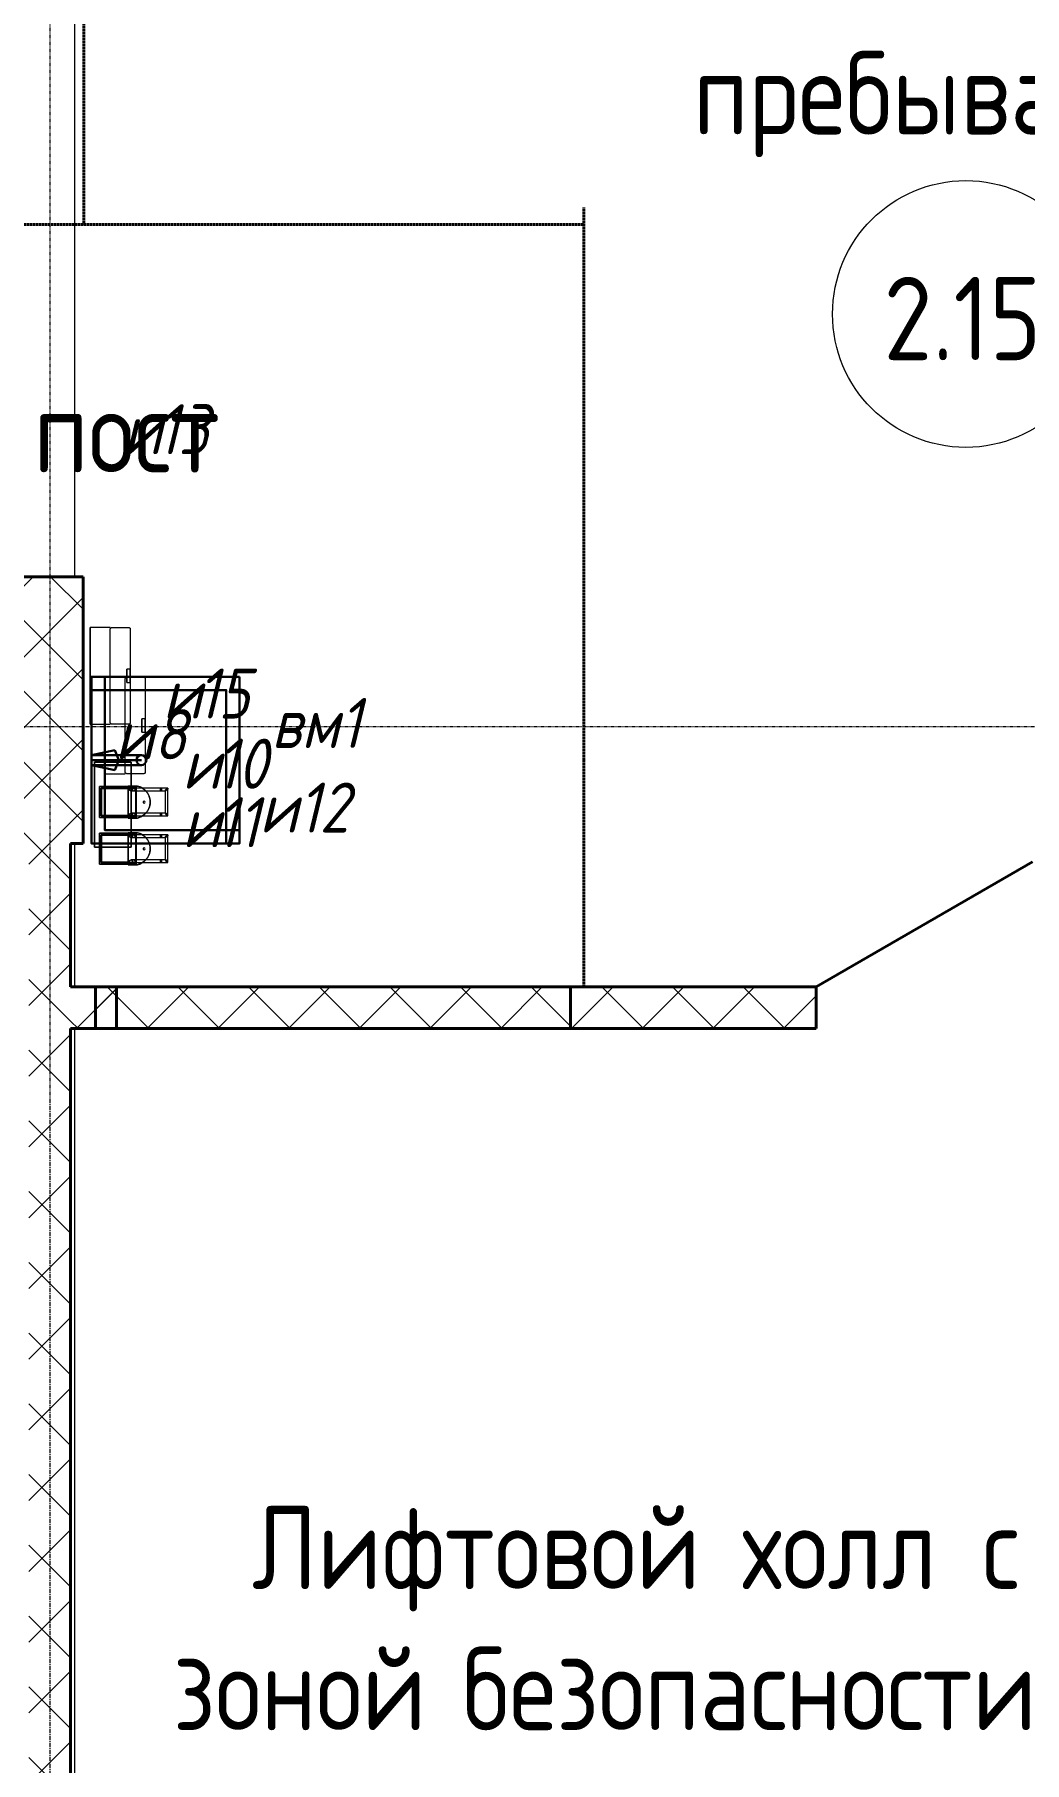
# Model space of a CAD drawing. Header units: millimetres. Extents: x -32954 to 151739, y -65671 to 56243.
# Drawn here: x -15296 to -12325, y -32860 to -27678 of the extents above; entities that cross this region are included whole.
import ezdxf

# ---------------------------------------------------------------- set-up
doc = ezdxf.new("R2010")
doc.units = ezdxf.units.MM
doc.linetypes.add('ADSK_Линия сетки', pattern=[21, 12, -3, 3, -3])
doc.linetypes.add('ADSK_Штрих_ш3 п1_5', pattern=[4.5, 3, -1.5])
doc.layers.add('_Разделитель помещений_', color=4, linetype='ADSK_Штрих_ш3 п1_5', lineweight=40, true_color=0x00ffff)
for name, color, linetype, lineweight in [('M-EQPM', 7, 'Continuous', 9), ('M-EQPM-IDEN', 7, 'Continuous', 9), ('Двери', 7, 'Continuous', 18), ('Марки помещений', 7, 'Continuous', 18), ('Оси', 7, 'Continuous', 9), ('Панель', 7, 'Continuous', 30), ('Перекрытия', 7, 'Continuous', 18), ('Стены разрез', 7, 'Continuous', 40), ('ТХ_оборудование', 6, 'Continuous', 30)]:
    doc.layers.add(name, color=color, linetype=linetype, lineweight=lineweight)
doc.styles.add('GOST Common', font='GOST_Common.ttf', dxfattribs={"width": 0.9, "height": 250})
doc.styles.add('GOST Common_I', font='GOST_Common Italic.ttf', dxfattribs={"width": 0.9, "height": 150})
pattern_1 = [(45, (-4e-12, -22914.43), (-106.066, 106.066), []), (135, (-4e-12, -22914.43), (-106.066, -106.066), [])]

# ---------------------------------------------------------------- blocks, each defined once
blk = doc.blocks.new('AC_Дверь_Двупольная_ПВХ - 1460х2080h Н О-626969-В_АР_ПЭ_02 Этаж')
at = {"layer": 'Панель'}
for p, q in [((-750, 62.5), (-100.5, 437.5)), ((750, 62.5), (100.5, 437.5))]:
    blk.add_line(p, q, dxfattribs=at)
blk = doc.blocks.new('ADSK_Марка_Помещение_2_ГОСТ21-501-2011 - Имя и Категория-86712-В_АР_ПЭ_02 Этаж')
at = {"layer": 'Марки помещений'}
blk.add_circle((0, 0), 4, dxfattribs=at)
blk = doc.blocks.new('б_п_Дозатор бумажных полотенец с ТП - Дозатор бумажных полотенец _ручной_-9395724-О_ТХ_03')
at = {"layer": 'M-EQPM'}
for p, q in [((-145, 60), (-145, 0)), ((-145, 60), (-140, 60)), ((-140, 60), (140, 60)), ((140, 60), (-140, 60)), ((140, 60), (145, 60)), ((145, 0), (145, 60)), ((-145, -54.7), (-145, -5.3)), ((-140, 0), (140, 0)), ((-20, -50), (-20, -60)), ((-20, -50), (-20, -60)), ((20, -60), (20, -50)), ((20, -60), (20, -50)), ((145, -5.3), (145, -54.7)), ((140, -60), (-140, -60)), ((140, -60), (-140, -60))]:
    blk.add_line(p, q, dxfattribs=at)
at = {"layer": 'M-EQPM', "flags": 128}
for points in [[(-140, 60), (-141.1, 60), (-142.2, 60), (-143.1, 60), (-143.9, 60), (-144.5, 60), (-144.9, 60), (-145, 60)], [(145, 60), (144.9, 60), (144.5, 60), (143.9, 60), (143.1, 60), (142.2, 60), (141.1, 60), (140, 60)], [(0, -50), (-3.9, -50), (-7.7, -50), (-11.1, -50), (-14.1, -50), (-16.6, -50), (-18.5, -50), (-19.6, -50), (-20, -50), (-19.6, -50), (-18.5, -50), (-16.6, -50), (-14.1, -50), (-11.1, -50), (-7.7, -50), (-3.9, -50), (0, -50)], [(0, -50), (-3.9, -50), (-7.7, -50), (-11.1, -50), (-14.1, -50), (-16.6, -50), (-18.5, -50), (-19.6, -50), (-20, -50), (-19.6, -50), (-18.5, -50), (-16.6, -50), (-14.1, -50), (-11.1, -50), (-7.7, -50), (-3.9, -50), (0, -50)], [(0, -50), (3.9, -50), (7.7, -50), (11.1, -50), (14.1, -50), (16.6, -50), (18.5, -50), (19.6, -50), (20, -50), (19.6, -50), (18.5, -50), (16.6, -50), (14.1, -50), (11.1, -50), (7.7, -50), (3.9, -50), (0, -50)], [(0, -50), (3.9, -50), (7.7, -50), (11.1, -50), (14.1, -50), (16.6, -50), (18.5, -50), (19.6, -50), (20, -50), (19.6, -50), (18.5, -50), (16.6, -50), (14.1, -50), (11.1, -50), (7.7, -50), (3.9, -50), (0, -50)], [(0, -60), (-3.9, -60), (-7.7, -60), (-11.1, -60), (-14.1, -60), (-16.6, -60), (-18.5, -60), (-19.6, -60), (-20, -60), (-19.6, -60), (-18.5, -60), (-16.6, -60), (-14.1, -60), (-11.1, -60), (-7.7, -60), (-3.9, -60), (0, -60)], [(0, -60), (-3.9, -60), (-7.7, -60), (-11.1, -60), (-14.1, -60), (-16.6, -60), (-18.5, -60), (-19.6, -60), (-20, -60), (-19.6, -60), (-18.5, -60), (-16.6, -60), (-14.1, -60), (-11.1, -60), (-7.7, -60), (-3.9, -60), (0, -60)], [(0, -60), (3.9, -60), (7.7, -60), (11.1, -60), (14.1, -60), (16.6, -60), (18.5, -60), (19.6, -60), (20, -60), (19.6, -60), (18.5, -60), (16.6, -60), (14.1, -60), (11.1, -60), (7.7, -60), (3.9, -60), (0, -60)], [(0, -60), (3.9, -60), (7.7, -60), (11.1, -60), (14.1, -60), (16.6, -60), (18.5, -60), (19.6, -60), (20, -60), (19.6, -60), (18.5, -60), (16.6, -60), (14.1, -60), (11.1, -60), (7.7, -60), (3.9, -60), (0, -60)]]:
    blk.add_lwpolyline(points, dxfattribs=at)
at = {"layer": 'M-EQPM'}
for points, knots in [([(-145, -5.3), (-145, -4.8), (-144.9, -4.1), (-144.7, -3.4), (-144.6, -3), (-144.4, -2.7), (-144.2, -2.4), (-144.1, -2.1), (-143.9, -1.9), (-143.7, -1.7), (-143.5, -1.5), (-143.3, -1.3), (-143.1, -1.1), (-142.8, -0.9), (-142.6, -0.7), (-142.4, -0.6), (-142.3, -0.5), (-142, -0.4), (-141.7, -0.3), (-141.4, -0.2), (-141.1, -0.1), (-140.6, 0), (-140.2, 0), (-140, 0)], [-1, -1, -1, -1, -0.785714, -0.732143, -0.678571, -0.625, -0.571429, -0.535714, -0.5, -0.464286, -0.428571, -0.392857, -0.357143, -0.321429, -0.285714, -0.267857, -0.25, -0.214286, -0.178571, -0.142857, -0.107143, -0.071429, 0, 0, 0, 0]), ([(140, 0), (140.2, 0), (140.5, 0), (141, -0.1), (141.3, -0.2), (141.6, -0.3), (142, -0.4), (142.4, -0.6), (142.6, -0.8), (142.9, -0.9), (143.2, -1.2), (143.5, -1.4), (143.7, -1.7), (143.9, -1.9), (144.1, -2.1), (144.2, -2.3), (144.3, -2.6), (144.5, -2.9), (144.7, -3.4), (144.9, -4.3), (145, -4.9), (145, -5.3)], [-1, -1, -1, -1, -0.946429, -0.892857, -0.866071, -0.839286, -0.785714, -0.732143, -0.705357, -0.678571, -0.625, -0.571429, -0.535714, -0.5, -0.464286, -0.428571, -0.392857, -0.357143, -0.285714, -0.142857, 0, 0, 0, 0]), ([(-140, -60), (-140.2, -60), (-140.5, -60), (-141, -59.9), (-141.3, -59.8), (-141.6, -59.7), (-142, -59.6), (-142.4, -59.4), (-142.6, -59.2), (-142.9, -59.1), (-143.2, -58.8), (-143.5, -58.6), (-143.7, -58.3), (-143.9, -58.1), (-144.1, -57.9), (-144.2, -57.7), (-144.3, -57.4), (-144.5, -57.1), (-144.7, -56.6), (-144.9, -55.7), (-145, -55.1), (-145, -54.7)], [-1, -1, -1, -1, -0.946429, -0.892857, -0.866071, -0.839286, -0.785714, -0.732143, -0.705357, -0.678571, -0.625, -0.571429, -0.535714, -0.5, -0.464286, -0.428571, -0.392857, -0.357143, -0.285714, -0.142857, 0, 0, 0, 0]), ([(-140, -60), (-140.4, -60), (-141.3, -59.9), (-142.3, -59.5), (-143.1, -59), (-143.5, -58.5), (-143.9, -58.1), (-144.2, -57.8), (-144.4, -57.4), (-144.6, -56.9), (-144.9, -56.1), (-145, -55.4), (-145, -55)], [0, 0, 0, 0, 0.166667, 0.333333, 0.416667, 0.5, 0.583333, 0.625, 0.666667, 0.75, 0.833333, 1, 1, 1, 1]), ([(145, -54.7), (145, -55.2), (144.9, -55.9), (144.7, -56.6), (144.6, -57), (144.4, -57.3), (144.2, -57.6), (144.1, -57.9), (143.9, -58.1), (143.7, -58.3), (143.5, -58.5), (143.3, -58.7), (143.1, -58.9), (142.8, -59.1), (142.6, -59.3), (142.4, -59.4), (142.3, -59.5), (142, -59.6), (141.7, -59.7), (141.4, -59.8), (141.1, -59.9), (140.6, -60), (140.2, -60), (140, -60)], [-1, -1, -1, -1, -0.785714, -0.732143, -0.678571, -0.625, -0.571429, -0.535714, -0.5, -0.464286, -0.428571, -0.392857, -0.357143, -0.321429, -0.285714, -0.267857, -0.25, -0.214286, -0.178571, -0.142857, -0.107143, -0.071429, 0, 0, 0, 0]), ([(145, -55), (145, -55.4), (144.9, -56.1), (144.6, -56.9), (144.4, -57.4), (144.2, -57.8), (143.9, -58.1), (143.5, -58.5), (143.1, -59), (142.3, -59.5), (141.3, -59.9), (140.4, -60), (140, -60)], [0, 0, 0, 0, 0.166667, 0.25, 0.333333, 0.375, 0.416667, 0.5, 0.583333, 0.666667, 0.833333, 1, 1, 1, 1])]:
    blk.add_open_spline(points, degree=3, knots=knots, dxfattribs=at)
blk = doc.blocks.new('б_п_Диспенсер мыла - Диспенсер для мыла-9394803-О_ТХ_03')
at = {"layer": 'M-EQPM'}
for p, q in [((-41.6, 92.3), (-41.6, 71.5)), ((-41.6, 72.8), (-41.6, -18.1)), ((40.8, 92.8), (-41.1, 92.8)), ((-34.2, 84.8), (33.9, 84.8)), ((-33.6, 71.5), (-33.6, 85.4)), ((-33.6, -18.1), (-33.6, 72.8)), ((33.4, 85.4), (33.4, 71.5)), ((33.6, 72.8), (33.6, -18.1)), ((41.4, 71.5), (41.4, 92.3)), ((41.6, -18.1), (41.6, 72.8)), ((-48, -21.5), (-48, 0.9)), ((-48, 0.9), (-48, -5.9)), ((48, -5.9), (48, 0.9)), ((48, 0.9), (48, -21.5)), ((-48, -5.9), (-48, -10.4)), ((-48, -10.4), (-48, -15.3)), ((-48, -15.3), (-48, -27.1)), ((-48, -27.1), (-48, -21.5)), ((-48, -27.1), (48, -27.1)), ((-48, -27.1), (-48, -27.1)), ((46.3, -1.2), (-46.5, -1.2)), ((-46.5, -23.9), (-46.5, -1.2)), ((-46.5, -1.2), (-46.5, -27.1)), ((-46.5, -94.4), (-46.5, -23.9)), ((-46.5, -27.1), (-46.5, -46.7)), ((-46.5, -46.7), (-46.5, -113)), ((-41.6, -10.8), (-41.6, -18.1)), ((41.3, -3.9), (-41.5, -3.9)), ((-41.5, -3.9), (-41.5, -27.1)), ((-41.5, -108), (-41.5, -3.9)), ((-41.5, -27.1), (-41.5, -46.7)), ((-41.5, -46.7), (-41.5, -108)), ((-40.8, -106.9), (-40.8, -26.9)), ((-40.8, -26.9), (-40.8, -46.9)), ((40.7, -26.9), (-40.8, -26.9)), ((-40.8, -46.9), (-40.8, -106.9)), ((-33.6, -18.1), (-33.6, -10.8)), ((33.6, -10.8), (33.6, -18.1)), ((40.7, -46.9), (40.7, -26.9)), ((40.7, -26.9), (40.7, -106.9)), ((40.7, -106.9), (40.7, -46.9)), ((41.3, -27.1), (41.3, -3.9)), ((41.3, -3.9), (41.3, -108)), ((41.3, -46.7), (41.3, -27.1)), ((41.3, -108), (41.3, -46.7)), ((41.6, -18.1), (41.6, -10.8)), ((46.3, -27.1), (46.3, -1.2)), ((46.3, -1.2), (46.3, -23.9)), ((46.3, -23.9), (46.3, -94.4)), ((46.3, -46.7), (46.3, -27.1)), ((46.3, -113), (46.3, -46.7)), ((48, -10.4), (48, -5.9)), ((48, -15.3), (48, -10.4)), ((48, -27.1), (48, -15.3)), ((48, -21.5), (48, -27.1)), ((48, -27.1), (48, -27.1)), ((-46.5, -113), (-46.5, -94.4)), ((46.3, -94.4), (46.3, -113)), ((-46.5, -113), (46.3, -113)), ((46.3, -113), (-46.5, -113)), ((-41.5, -108), (41.3, -108)), ((41.3, -108), (-41.5, -108)), ((-40.8, -106.9), (40.7, -106.9)), ((40.7, -106.9), (-40.8, -106.9))]:
    blk.add_line(p, q, dxfattribs=at)
at = {"layer": 'M-EQPM', "flags": 128}
for points in [[(-48, 0.9), (-47.5, 3), (-46.9, 5.1)], [(-43.2, 13.6), (-36.5, 23.2), (-27.6, 30.9), (-17.2, 36.3), (-5.9, 39), (5.9, 39), (17.2, 36.3), (27.6, 30.9), (36.5, 23.2), (43.2, 13.6)], [(46.9, 5.1), (47.5, 3), (48, 0.9)]]:
    blk.add_lwpolyline(points, dxfattribs=at)
at = {"layer": 'M-EQPM'}
for start, end in [(0, 180), (0, 180), (180, 360), (180, 0)]:
    blk.add_arc((0, 21), 3, start, end, dxfattribs=at)
for centre, major_axis, ratio, start_param, end_param in [((-37.6, 72.8), (4, 0), 0.5, 0, 3.141593), ((-37.6, 71.5), (3.99, 0), 0.5, 0, 3.141593), ((-37.6, 72.8), (4, 0), 0.5, 3.141593, 6.283185), ((-37.6, 71.5), (-3.99, 0), 0.5, 0, 3.141593), ((37.4, 71.5), (3.99, 0), 0.5, 0, 3.141593), ((37.4, 71.5), (-3.99, 0), 0.5, 0, 3.141593), ((37.6, 72.8), (-4, 0), 0.5, 3.141593, 6.283185), ((37.6, 72.8), (4, 0), 0.5, 3.141593, 6.283185), ((-37.6, -10.8), (-4, 0), 0.994522, 3.141593, 6.283185), ((-37.6, -10.8), (-4, 0), 0.994522, 0, 3.141593), ((37.6, -10.8), (-4, 0), 0.994522, 3.141593, 6.283185), ((37.6, -10.8), (-4, 0), 0.994522, 0, 3.141593)]:
    blk.add_ellipse(centre, major_axis=major_axis, ratio=ratio, start_param=start_param, end_param=end_param, dxfattribs=at)
for points, knots in [([(-41.6, 92.3), (-41.6, 92.4), (-41.5, 92.6), (-41.3, 92.8), (-41.1, 92.8), (-40.8, 92.8), (-40.6, 92.7), (-40.4, 92.6), (-40, 92.5), (-39.7, 92.3), (-39.4, 92.1), (-39.1, 92), (-38.9, 91.8), (-38.6, 91.6), (-38.4, 91.4), (-38.1, 91.2), (-37.9, 91), (-37.6, 90.8), (-37.4, 90.6), (-37.1, 90.3), (-36.8, 90.1), (-36.6, 89.8), (-36.3, 89.6), (-36.1, 89.3), (-35.8, 89.1), (-35.6, 88.8), (-35.4, 88.5), (-35.1, 88.2), (-34.8, 87.9), (-34.6, 87.5), (-34.4, 87.2), (-34.1, 86.8), (-33.9, 86.4), (-33.7, 85.8), (-33.6, 85.5), (-33.6, 85.4)], [0, 0, 0, 0, 0.083333, 0.125, 0.166667, 0.208333, 0.229167, 0.25, 0.291667, 0.333333, 0.354167, 0.375, 0.395833, 0.416667, 0.4375, 0.458333, 0.479167, 0.5, 0.520833, 0.541667, 0.5625, 0.583333, 0.604167, 0.625, 0.645833, 0.666667, 0.6875, 0.708333, 0.75, 0.770833, 0.791667, 0.833333, 0.875, 0.916667, 1, 1, 1, 1]), ([(-33.6, 85.4), (-33.6, 85.2), (-33.7, 85), (-33.9, 84.8), (-34.1, 84.8), (-34.4, 84.8), (-34.6, 84.9), (-34.8, 85), (-35.2, 85.1), (-35.5, 85.3), (-35.8, 85.5), (-36.1, 85.6), (-36.3, 85.8), (-36.6, 86), (-36.8, 86.2), (-37.1, 86.4), (-37.4, 86.6), (-37.6, 86.8), (-37.9, 87), (-38.1, 87.3), (-38.4, 87.5), (-38.6, 87.8), (-38.9, 88), (-39.1, 88.3), (-39.4, 88.5), (-39.6, 88.8), (-39.8, 89.1), (-40.1, 89.4), (-40.4, 89.8), (-40.6, 90.1), (-40.8, 90.4), (-41.1, 90.8), (-41.3, 91.2), (-41.5, 91.8), (-41.6, 92.1), (-41.6, 92.3)], [0, 0, 0, 0, 0.083333, 0.125, 0.166667, 0.208333, 0.229167, 0.25, 0.291667, 0.333333, 0.354167, 0.375, 0.395833, 0.416667, 0.4375, 0.458333, 0.479167, 0.5, 0.520833, 0.541667, 0.5625, 0.583333, 0.604167, 0.625, 0.645833, 0.666667, 0.6875, 0.708333, 0.75, 0.770833, 0.791667, 0.833333, 0.875, 0.916667, 1, 1, 1, 1]), ([(41.4, 92.3), (41.4, 92.4), (41.3, 92.6), (41.1, 92.8), (40.9, 92.8), (40.6, 92.8), (40.4, 92.7), (40.2, 92.6), (39.8, 92.5), (39.5, 92.3), (39.2, 92.1), (38.9, 92), (38.7, 91.8), (38.4, 91.6), (38.2, 91.4), (37.9, 91.2), (37.6, 91), (37.4, 90.8), (37.1, 90.6), (36.9, 90.3), (36.6, 90.1), (36.4, 89.8), (36.1, 89.6), (35.9, 89.3), (35.6, 89.1), (35.4, 88.8), (35.2, 88.5), (34.9, 88.2), (34.6, 87.9), (34.4, 87.5), (34.2, 87.2), (33.9, 86.8), (33.7, 86.4), (33.5, 85.8), (33.4, 85.5), (33.4, 85.4)], [0, 0, 0, 0, 0.083333, 0.125, 0.166667, 0.208333, 0.229167, 0.25, 0.291667, 0.333333, 0.354167, 0.375, 0.395833, 0.416667, 0.4375, 0.458333, 0.479167, 0.5, 0.520833, 0.541667, 0.5625, 0.583333, 0.604167, 0.625, 0.645833, 0.666667, 0.6875, 0.708333, 0.75, 0.770833, 0.791667, 0.833333, 0.875, 0.916667, 1, 1, 1, 1]), ([(33.4, 85.4), (33.4, 85.2), (33.5, 85), (33.7, 84.8), (33.9, 84.8), (34.2, 84.8), (34.4, 84.9), (34.6, 85), (35, 85.1), (35.3, 85.3), (35.6, 85.5), (35.9, 85.6), (36.1, 85.8), (36.4, 86), (36.6, 86.2), (36.9, 86.4), (37.1, 86.6), (37.4, 86.8), (37.6, 87), (37.9, 87.3), (38.2, 87.5), (38.4, 87.8), (38.7, 88), (38.9, 88.3), (39.2, 88.5), (39.4, 88.8), (39.6, 89.1), (39.9, 89.4), (40.2, 89.8), (40.4, 90.1), (40.6, 90.4), (40.9, 90.8), (41.1, 91.2), (41.3, 91.8), (41.4, 92.1), (41.4, 92.3)], [0, 0, 0, 0, 0.083333, 0.125, 0.166667, 0.208333, 0.229167, 0.25, 0.291667, 0.333333, 0.354167, 0.375, 0.395833, 0.416667, 0.4375, 0.458333, 0.479167, 0.5, 0.520833, 0.541667, 0.5625, 0.583333, 0.604167, 0.625, 0.645833, 0.666667, 0.6875, 0.708333, 0.75, 0.770833, 0.791667, 0.833333, 0.875, 0.916667, 1, 1, 1, 1]), ([(48, 0.9), (47.4, 3.4), (46, 8.1), (42.9, 14.6), (39.5, 19.7), (36.3, 23.4), (33.8, 26), (31, 28.4), (28, 30.7), (24.9, 32.7), (21.7, 34.4), (18.3, 35.9), (14.7, 37.2), (11.1, 38.2), (7.2, 38.9), (2.8, 39.4), (-1.9, 39.4), (-6.6, 39), (-12.6, 37.9), (-18.7, 35.9), (-24.1, 33.2), (-28, 30.7), (-31.7, 27.9), (-36.2, 23.8), (-43.1, 15.3), (-46.6, 7), (-48, 0.9)], [0, 0, 0, 0, 0.055556, 0.111111, 0.166667, 0.194444, 0.222222, 0.25, 0.277778, 0.305556, 0.333333, 0.361111, 0.388889, 0.416667, 0.444444, 0.479167, 0.513889, 0.548611, 0.583333, 0.652778, 0.6875, 0.722222, 0.756944, 0.791667, 0.861111, 1, 1, 1, 1]), ([(-46.9, 5.1), (-46.8, 5.3), (-46.5, 6.2), (-45.7, 8.3), (-45.1, 9.9), (-44.7, 10.7), (-44.2, 11.9), (-43.7, 12.9), (-43.2, 13.6)], [0, 0, 0, 0, 0.285714, 0.571429, 0.678571, 0.732143, 0.785714, 1, 1, 1, 1]), ([(43.2, 13.6), (43.5, 13.1), (44.1, 12.1), (45.1, 9.9), (46, 7.7), (46.6, 5.8), (46.8, 5.2), (46.9, 5.1)], [0, 0, 0, 0, 0.142857, 0.285714, 0.571429, 0.785714, 1, 1, 1, 1]), ([(-41.6, -18.1), (-41.6, -17.8), (-41.5, -17.2), (-41.3, -16.5), (-41, -16), (-40.8, -15.5), (-40.4, -15.1), (-40, -14.8), (-39.4, -14.3), (-38.6, -14), (-37.6, -13.8), (-36.5, -14), (-35.7, -14.3), (-35.1, -14.8), (-34.7, -15.1), (-34.4, -15.5), (-34.1, -16), (-33.9, -16.5), (-33.6, -17.2), (-33.6, -17.8), (-33.6, -18.1)], [0, 0, 0, 0, 0.083333, 0.125, 0.166667, 0.208333, 0.25, 0.291667, 0.333333, 0.416667, 0.5, 0.583333, 0.666667, 0.708333, 0.75, 0.791667, 0.833333, 0.875, 0.916667, 1, 1, 1, 1]), ([(-33.6, -18.1), (-33.6, -18.5), (-33.6, -19.1), (-33.9, -19.8), (-34.1, -20.3), (-34.4, -20.7), (-34.7, -21.2), (-35.1, -21.5), (-35.7, -21.9), (-36.5, -22.3), (-37.6, -22.4), (-38.6, -22.3), (-39.4, -21.9), (-40, -21.5), (-40.4, -21.2), (-40.8, -20.7), (-41, -20.3), (-41.3, -19.8), (-41.5, -19.1), (-41.6, -18.5), (-41.6, -18.1)], [0, 0, 0, 0, 0.083333, 0.125, 0.166667, 0.208333, 0.25, 0.291667, 0.333333, 0.416667, 0.5, 0.583333, 0.666667, 0.708333, 0.75, 0.791667, 0.833333, 0.875, 0.916667, 1, 1, 1, 1]), ([(33.6, -18.1), (33.6, -17.8), (33.6, -17.2), (33.9, -16.5), (34.1, -16), (34.4, -15.5), (34.7, -15.1), (35.1, -14.8), (35.7, -14.3), (36.5, -14), (37.6, -13.8), (38.6, -14), (39.4, -14.3), (40, -14.8), (40.4, -15.1), (40.8, -15.5), (41, -16), (41.3, -16.5), (41.5, -17.2), (41.6, -17.8), (41.6, -18.1)], [0, 0, 0, 0, 0.083333, 0.125, 0.166667, 0.208333, 0.25, 0.291667, 0.333333, 0.416667, 0.5, 0.583333, 0.666667, 0.708333, 0.75, 0.791667, 0.833333, 0.875, 0.916667, 1, 1, 1, 1]), ([(41.6, -18.1), (41.6, -18.5), (41.5, -19.1), (41.3, -19.8), (41, -20.3), (40.8, -20.7), (40.4, -21.2), (40, -21.5), (39.4, -21.9), (38.6, -22.3), (37.6, -22.4), (36.5, -22.3), (35.7, -21.9), (35.1, -21.5), (34.7, -21.2), (34.4, -20.7), (34.1, -20.3), (33.9, -19.8), (33.6, -19.1), (33.6, -18.5), (33.6, -18.1)], [0, 0, 0, 0, 0.083333, 0.125, 0.166667, 0.208333, 0.25, 0.291667, 0.333333, 0.416667, 0.5, 0.583333, 0.666667, 0.708333, 0.75, 0.791667, 0.833333, 0.875, 0.916667, 1, 1, 1, 1])]:
    blk.add_open_spline(points, degree=3, knots=knots, dxfattribs=at)
blk = doc.blocks.new('б_п_Диспенсер антисептика - Диспенсер антисептика-9393905-О_ТХ_03')
at = {"layer": 'M-EQPM'}
for p, q in [((-41.6, 92.3), (-41.6, 71.5)), ((-41.6, 72.8), (-41.6, -18.1)), ((40.8, 92.8), (-41.1, 92.8)), ((-34.2, 84.8), (33.9, 84.8)), ((-33.6, 71.5), (-33.6, 85.4)), ((-33.6, -18.1), (-33.6, 72.8)), ((33.4, 85.4), (33.4, 71.5)), ((33.6, 72.8), (33.6, -18.1)), ((41.4, 71.5), (41.4, 92.3)), ((41.6, -18.1), (41.6, 72.8)), ((-48, -21.5), (-48, 0.9)), ((-48, 0.9), (-48, -5.9)), ((48, -5.9), (48, 0.9)), ((48, 0.9), (48, -21.5)), ((-48, -5.9), (-48, -10.4)), ((-48, -10.4), (-48, -15.3)), ((-48, -15.3), (-48, -27.1)), ((-48, -27.1), (-48, -21.5)), ((-48, -27.1), (48, -27.1)), ((-48, -27.1), (-48, -27.1)), ((46.3, -1.2), (-46.5, -1.2)), ((-46.5, -23.9), (-46.5, -1.2)), ((-46.5, -1.2), (-46.5, -27.1)), ((-46.5, -94.4), (-46.5, -23.9)), ((-46.5, -27.1), (-46.5, -46.7)), ((-46.5, -46.7), (-46.5, -113)), ((-41.6, -10.8), (-41.6, -18.1)), ((41.3, -3.9), (-41.5, -3.9)), ((-41.5, -3.9), (-41.5, -27.1)), ((-41.5, -108), (-41.5, -3.9)), ((-41.5, -27.1), (-41.5, -46.7)), ((-41.5, -46.7), (-41.5, -108)), ((-40.8, -106.9), (-40.8, -26.9)), ((-40.8, -26.9), (-40.8, -46.9)), ((40.7, -26.9), (-40.8, -26.9)), ((-40.8, -46.9), (-40.8, -106.9)), ((-33.6, -18.1), (-33.6, -10.8)), ((33.6, -10.8), (33.6, -18.1)), ((40.7, -46.9), (40.7, -26.9)), ((40.7, -26.9), (40.7, -106.9)), ((40.7, -106.9), (40.7, -46.9)), ((41.3, -27.1), (41.3, -3.9)), ((41.3, -3.9), (41.3, -108)), ((41.3, -46.7), (41.3, -27.1)), ((41.3, -108), (41.3, -46.7)), ((41.6, -18.1), (41.6, -10.8)), ((46.3, -27.1), (46.3, -1.2)), ((46.3, -1.2), (46.3, -23.9)), ((46.3, -23.9), (46.3, -94.4)), ((46.3, -46.7), (46.3, -27.1)), ((46.3, -113), (46.3, -46.7)), ((48, -10.4), (48, -5.9)), ((48, -15.3), (48, -10.4)), ((48, -27.1), (48, -15.3)), ((48, -21.5), (48, -27.1)), ((48, -27.1), (48, -27.1)), ((-46.5, -113), (-46.5, -94.4)), ((46.3, -94.4), (46.3, -113)), ((-46.5, -113), (46.3, -113)), ((46.3, -113), (-46.5, -113)), ((-41.5, -108), (41.3, -108)), ((41.3, -108), (-41.5, -108)), ((-40.8, -106.9), (40.7, -106.9)), ((40.7, -106.9), (-40.8, -106.9))]:
    blk.add_line(p, q, dxfattribs=at)
at = {"layer": 'M-EQPM', "flags": 128}
for points in [[(-48, 0.9), (-47.5, 3), (-46.9, 5.1)], [(-43.2, 13.6), (-36.5, 23.2), (-27.6, 30.9), (-17.2, 36.3), (-5.9, 39), (5.9, 39), (17.2, 36.3), (27.6, 30.9), (36.5, 23.2), (43.2, 13.6)], [(46.9, 5.1), (47.5, 3), (48, 0.9)]]:
    blk.add_lwpolyline(points, dxfattribs=at)
at = {"layer": 'M-EQPM'}
for start, end in [(0, 180), (0, 180), (180, 360), (180, 0)]:
    blk.add_arc((0, 21), 3, start, end, dxfattribs=at)
for centre, major_axis, ratio, start_param, end_param in [((-37.6, 72.8), (4, 0), 0.5, 0, 3.141593), ((-37.6, 71.5), (3.99, 0), 0.5, 0, 3.141593), ((-37.6, 72.8), (4, 0), 0.5, 3.141593, 6.283185), ((-37.6, 71.5), (-3.99, 0), 0.5, 0, 3.141593), ((37.4, 71.5), (3.99, 0), 0.5, 0, 3.141593), ((37.4, 71.5), (-3.99, 0), 0.5, 0, 3.141593), ((37.6, 72.8), (-4, 0), 0.5, 3.141593, 6.283185), ((37.6, 72.8), (4, 0), 0.5, 3.141593, 6.283185), ((-37.6, -10.8), (-4, 0), 0.994522, 3.141593, 6.283185), ((-37.6, -10.8), (-4, 0), 0.994522, 0, 3.141593), ((37.6, -10.8), (-4, 0), 0.994522, 3.141593, 6.283185), ((37.6, -10.8), (-4, 0), 0.994522, 0, 3.141593)]:
    blk.add_ellipse(centre, major_axis=major_axis, ratio=ratio, start_param=start_param, end_param=end_param, dxfattribs=at)
for points, knots in [([(-41.6, 92.3), (-41.6, 92.4), (-41.5, 92.6), (-41.3, 92.8), (-41.1, 92.8), (-40.8, 92.8), (-40.6, 92.7), (-40.4, 92.6), (-40, 92.5), (-39.7, 92.3), (-39.4, 92.1), (-39.1, 92), (-38.9, 91.8), (-38.6, 91.6), (-38.4, 91.4), (-38.1, 91.2), (-37.9, 91), (-37.6, 90.8), (-37.4, 90.6), (-37.1, 90.3), (-36.8, 90.1), (-36.6, 89.8), (-36.3, 89.6), (-36.1, 89.3), (-35.8, 89.1), (-35.6, 88.8), (-35.4, 88.5), (-35.1, 88.2), (-34.8, 87.9), (-34.6, 87.5), (-34.4, 87.2), (-34.1, 86.8), (-33.9, 86.4), (-33.7, 85.8), (-33.6, 85.5), (-33.6, 85.4)], [0, 0, 0, 0, 0.083333, 0.125, 0.166667, 0.208333, 0.229167, 0.25, 0.291667, 0.333333, 0.354167, 0.375, 0.395833, 0.416667, 0.4375, 0.458333, 0.479167, 0.5, 0.520833, 0.541667, 0.5625, 0.583333, 0.604167, 0.625, 0.645833, 0.666667, 0.6875, 0.708333, 0.75, 0.770833, 0.791667, 0.833333, 0.875, 0.916667, 1, 1, 1, 1]), ([(-33.6, 85.4), (-33.6, 85.2), (-33.7, 85), (-33.9, 84.8), (-34.1, 84.8), (-34.4, 84.8), (-34.6, 84.9), (-34.8, 85), (-35.2, 85.1), (-35.5, 85.3), (-35.8, 85.5), (-36.1, 85.6), (-36.3, 85.8), (-36.6, 86), (-36.8, 86.2), (-37.1, 86.4), (-37.4, 86.6), (-37.6, 86.8), (-37.9, 87), (-38.1, 87.3), (-38.4, 87.5), (-38.6, 87.8), (-38.9, 88), (-39.1, 88.3), (-39.4, 88.5), (-39.6, 88.8), (-39.8, 89.1), (-40.1, 89.4), (-40.4, 89.8), (-40.6, 90.1), (-40.8, 90.4), (-41.1, 90.8), (-41.3, 91.2), (-41.5, 91.8), (-41.6, 92.1), (-41.6, 92.3)], [0, 0, 0, 0, 0.083333, 0.125, 0.166667, 0.208333, 0.229167, 0.25, 0.291667, 0.333333, 0.354167, 0.375, 0.395833, 0.416667, 0.4375, 0.458333, 0.479167, 0.5, 0.520833, 0.541667, 0.5625, 0.583333, 0.604167, 0.625, 0.645833, 0.666667, 0.6875, 0.708333, 0.75, 0.770833, 0.791667, 0.833333, 0.875, 0.916667, 1, 1, 1, 1]), ([(41.4, 92.3), (41.4, 92.4), (41.3, 92.6), (41.1, 92.8), (40.9, 92.8), (40.6, 92.8), (40.4, 92.7), (40.2, 92.6), (39.8, 92.5), (39.5, 92.3), (39.2, 92.1), (38.9, 92), (38.7, 91.8), (38.4, 91.6), (38.2, 91.4), (37.9, 91.2), (37.6, 91), (37.4, 90.8), (37.1, 90.6), (36.9, 90.3), (36.6, 90.1), (36.4, 89.8), (36.1, 89.6), (35.9, 89.3), (35.6, 89.1), (35.4, 88.8), (35.2, 88.5), (34.9, 88.2), (34.6, 87.9), (34.4, 87.5), (34.2, 87.2), (33.9, 86.8), (33.7, 86.4), (33.5, 85.8), (33.4, 85.5), (33.4, 85.4)], [0, 0, 0, 0, 0.083333, 0.125, 0.166667, 0.208333, 0.229167, 0.25, 0.291667, 0.333333, 0.354167, 0.375, 0.395833, 0.416667, 0.4375, 0.458333, 0.479167, 0.5, 0.520833, 0.541667, 0.5625, 0.583333, 0.604167, 0.625, 0.645833, 0.666667, 0.6875, 0.708333, 0.75, 0.770833, 0.791667, 0.833333, 0.875, 0.916667, 1, 1, 1, 1]), ([(33.4, 85.4), (33.4, 85.2), (33.5, 85), (33.7, 84.8), (33.9, 84.8), (34.2, 84.8), (34.4, 84.9), (34.6, 85), (35, 85.1), (35.3, 85.3), (35.6, 85.5), (35.9, 85.6), (36.1, 85.8), (36.4, 86), (36.6, 86.2), (36.9, 86.4), (37.1, 86.6), (37.4, 86.8), (37.6, 87), (37.9, 87.3), (38.2, 87.5), (38.4, 87.8), (38.7, 88), (38.9, 88.3), (39.2, 88.5), (39.4, 88.8), (39.6, 89.1), (39.9, 89.4), (40.2, 89.8), (40.4, 90.1), (40.6, 90.4), (40.9, 90.8), (41.1, 91.2), (41.3, 91.8), (41.4, 92.1), (41.4, 92.3)], [0, 0, 0, 0, 0.083333, 0.125, 0.166667, 0.208333, 0.229167, 0.25, 0.291667, 0.333333, 0.354167, 0.375, 0.395833, 0.416667, 0.4375, 0.458333, 0.479167, 0.5, 0.520833, 0.541667, 0.5625, 0.583333, 0.604167, 0.625, 0.645833, 0.666667, 0.6875, 0.708333, 0.75, 0.770833, 0.791667, 0.833333, 0.875, 0.916667, 1, 1, 1, 1]), ([(48, 0.9), (47.4, 3.4), (46, 8.1), (42.9, 14.6), (39.5, 19.7), (36.3, 23.4), (33.8, 26), (31, 28.4), (28, 30.7), (24.9, 32.7), (21.7, 34.4), (18.3, 35.9), (14.7, 37.2), (11.1, 38.2), (7.2, 38.9), (2.8, 39.4), (-1.9, 39.4), (-6.6, 39), (-12.6, 37.9), (-18.7, 35.9), (-24.1, 33.2), (-28, 30.7), (-31.7, 27.9), (-36.2, 23.8), (-43.1, 15.3), (-46.6, 7), (-48, 0.9)], [0, 0, 0, 0, 0.055556, 0.111111, 0.166667, 0.194444, 0.222222, 0.25, 0.277778, 0.305556, 0.333333, 0.361111, 0.388889, 0.416667, 0.444444, 0.479167, 0.513889, 0.548611, 0.583333, 0.652778, 0.6875, 0.722222, 0.756944, 0.791667, 0.861111, 1, 1, 1, 1]), ([(-46.9, 5.1), (-46.8, 5.3), (-46.5, 6.2), (-45.7, 8.3), (-45.1, 9.9), (-44.7, 10.7), (-44.2, 11.9), (-43.7, 12.9), (-43.2, 13.6)], [0, 0, 0, 0, 0.285714, 0.571429, 0.678571, 0.732143, 0.785714, 1, 1, 1, 1]), ([(43.2, 13.6), (43.5, 13.1), (44.1, 12.1), (45.1, 9.9), (46, 7.7), (46.6, 5.8), (46.8, 5.2), (46.9, 5.1)], [0, 0, 0, 0, 0.142857, 0.285714, 0.571429, 0.785714, 1, 1, 1, 1]), ([(-41.6, -18.1), (-41.6, -17.8), (-41.5, -17.2), (-41.3, -16.5), (-41, -16), (-40.8, -15.5), (-40.4, -15.1), (-40, -14.8), (-39.4, -14.3), (-38.6, -14), (-37.6, -13.8), (-36.5, -14), (-35.7, -14.3), (-35.1, -14.8), (-34.7, -15.1), (-34.4, -15.5), (-34.1, -16), (-33.9, -16.5), (-33.6, -17.2), (-33.6, -17.8), (-33.6, -18.1)], [0, 0, 0, 0, 0.083333, 0.125, 0.166667, 0.208333, 0.25, 0.291667, 0.333333, 0.416667, 0.5, 0.583333, 0.666667, 0.708333, 0.75, 0.791667, 0.833333, 0.875, 0.916667, 1, 1, 1, 1]), ([(-33.6, -18.1), (-33.6, -18.5), (-33.6, -19.1), (-33.9, -19.8), (-34.1, -20.3), (-34.4, -20.7), (-34.7, -21.2), (-35.1, -21.5), (-35.7, -21.9), (-36.5, -22.3), (-37.6, -22.4), (-38.6, -22.3), (-39.4, -21.9), (-40, -21.5), (-40.4, -21.2), (-40.8, -20.7), (-41, -20.3), (-41.3, -19.8), (-41.5, -19.1), (-41.6, -18.5), (-41.6, -18.1)], [0, 0, 0, 0, 0.083333, 0.125, 0.166667, 0.208333, 0.25, 0.291667, 0.333333, 0.416667, 0.5, 0.583333, 0.666667, 0.708333, 0.75, 0.791667, 0.833333, 0.875, 0.916667, 1, 1, 1, 1]), ([(33.6, -18.1), (33.6, -17.8), (33.6, -17.2), (33.9, -16.5), (34.1, -16), (34.4, -15.5), (34.7, -15.1), (35.1, -14.8), (35.7, -14.3), (36.5, -14), (37.6, -13.8), (38.6, -14), (39.4, -14.3), (40, -14.8), (40.4, -15.1), (40.8, -15.5), (41, -16), (41.3, -16.5), (41.5, -17.2), (41.6, -17.8), (41.6, -18.1)], [0, 0, 0, 0, 0.083333, 0.125, 0.166667, 0.208333, 0.25, 0.291667, 0.333333, 0.416667, 0.5, 0.583333, 0.666667, 0.708333, 0.75, 0.791667, 0.833333, 0.875, 0.916667, 1, 1, 1, 1]), ([(41.6, -18.1), (41.6, -18.5), (41.5, -19.1), (41.3, -19.8), (41, -20.3), (40.8, -20.7), (40.4, -21.2), (40, -21.5), (39.4, -21.9), (38.6, -22.3), (37.6, -22.4), (36.5, -22.3), (35.7, -21.9), (35.1, -21.5), (34.7, -21.2), (34.4, -20.7), (34.1, -20.3), (33.9, -19.8), (33.6, -19.1), (33.6, -18.5), (33.6, -18.1)], [0, 0, 0, 0, 0.083333, 0.125, 0.166667, 0.208333, 0.25, 0.291667, 0.333333, 0.416667, 0.5, 0.583333, 0.666667, 0.708333, 0.75, 0.791667, 0.833333, 0.875, 0.916667, 1, 1, 1, 1])]:
    blk.add_open_spline(points, degree=3, knots=knots, dxfattribs=at)
blk = doc.blocks.new('б_п_Универсальный элемент - Диспенсер перчаток-9783345-О_ТХ_03')
at = {"layer": 'M-EQPM'}
for p, q in [((55, 127.5), (-55, 127.5)), ((-55, 127.5), (-55, -127.5)), ((-55, -127.5), (-55, 127.5)), ((-55, 127.5), (55, 127.5)), ((55, -127.5), (55, 127.5)), ((55, 127.5), (55, -127.5)), ((-55, -127.5), (55, -127.5)), ((55, -127.5), (-55, -127.5))]:
    blk.add_line(p, q, dxfattribs=at)
blk = doc.blocks.new('Раковина МОН0006')
at = {"layer": 'ТХ_оборудование', "color": 1}
for p, q in [((88921, 428751.1), (88921, 428501.1)), ((88921, 428516.1), (88771, 428516.1)), ((88839, 428501.1), (88851, 428531.1)), ((88851, 428531.1), (88921, 428516.1)), ((88921, 428501.1), (88771, 428501.1)), ((88921, 428486.1), (88771, 428486.1)), ((88851, 428501.1), (88839, 428501.1)), ((88839, 428501.1), (88851, 428471.1)), ((88851, 428471.1), (88921, 428486.1))]:
    blk.add_line(p, q, dxfattribs=at)
for points in [[(88476, 428251.1), (88921, 428251.1), (88921, 428751.1), (88476, 428751.1)], [(88476, 428751.1), (88516, 428751.1), (88516, 428711.1), (88476, 428711.1)], [(88516, 428711.1), (88881, 428711.1), (88881, 428291.1), (88516, 428291.1)], [(88881, 428291.1), (88921, 428291.1), (88921, 428251.1), (88881, 428251.1)]]:
    blk.add_lwpolyline(points, close=True, dxfattribs=at)
blk.add_circle((88771, 428501.1), 15, dxfattribs=at)

msp = doc.modelspace()

# ---------------------------------------------------------------- hatches: boundary and pattern name
at = {"layer": 'Стены разрез', "lineweight": 9}
h = msp.add_hatch(dxfattribs=at)
h.set_pattern_fill('FP_1', color=256, style=0, pattern_type=2)
h.set_pattern_definition(pattern_1)
h.paths.add_polyline_path([(-15187.5, -30104.4), (-15150, -30104.4), (-15150, -29304.4), (-15350, -29304.4), (-15350, -30029.4), (-15187.5, -30029.4)])
h = msp.add_hatch(dxfattribs=at)
h.set_pattern_fill('FP_1', color=256, style=0, pattern_type=2)
h.set_pattern_definition(pattern_1)
h.paths.add_polyline_path([(-15187.5, -30154.4), (-15187.5, -30029.4), (-17752, -30029.4), (-17752, -30154.4), (-15312.5, -30154.4)])
h.paths.add_polyline_path([(-21145.7, -30154.4), (-20094.7, -30154.4), (-20094.7, -30029.4), (-22508.7, -30029.4), (-22508.7, -30154.4)])
h.paths.add_polyline_path([(-18977, -30154.4), (-18752, -30154.4), (-18752, -30029.4), (-19094.7, -30029.4), (-19094.7, -30154.4)])
h = msp.add_hatch(dxfattribs=at)
h.set_pattern_fill('FP_1', color=256, style=0, pattern_type=2)
h.set_pattern_definition(pattern_1)
h.paths.add_polyline_path([(-15187.5, -34809.4), (-15187.5, -30154.4), (-15312.5, -30154.4), (-15312.5, -34809.4)])
h = msp.add_hatch(dxfattribs=at)
h.set_pattern_fill('FP_1', color=256, style=0, pattern_type=2)
h.set_pattern_definition(pattern_1)
h.paths.add_polyline_path([(-11002.5, -30659.4), (-11002.5, -30534.4), (-11450, -30534.4), (-11450, -30659.4), (-11005.3, -30659.4)])
h.paths.add_polyline_path([(-12950, -30659.4), (-12950, -30534.4), (-15187.5, -30534.4), (-15187.5, -30659.4), (-15136.6, -30659.4)])
h = msp.add_hatch(dxfattribs=at)
h.set_pattern_fill('FP_1', color=256, style=0, pattern_type=2)
h.set_pattern_definition(pattern_1)
h.paths.add_polyline_path([(-15187.5, -30659.4), (-15050, -30659.4), (-15050, -30534.4), (-15187.5, -30534.4), (-15187.5, -30617.1)])
h = msp.add_hatch(dxfattribs=at)
h.set_pattern_fill('FP_1', color=256, style=0, pattern_type=2)
h.set_pattern_definition(pattern_1)
h.paths.add_polyline_path([(-13687.6, -30659.4), (-13687.6, -30534.4), (-15112.5, -30534.4), (-15112.5, -30659.4)])

# ---------------------------------------------------------------- linework, layer by layer
at = {"layer": '_Разделитель помещений_'}
for p, q in [((-15147.5, -26751.8), (-15147.5, -28247.9)), ((-13647.5, -30534.4), (-13647.5, -28196.9)), ((-17347.5, -28247.9), (-13647.5, -28247.9))]:
    msp.add_line(p, q, dxfattribs=at)
at = {"layer": 'Оси', "linetype": 'ADSK_Линия сетки'}
for p, q in [((-15250, -18626.6), (-15250, -37414.4)), ((2299.7, -29754.4), (-32136.4, -29754.4))]:
    msp.add_line(p, q, dxfattribs=at)
at = {"layer": 'Перекрытия'}
for p, q in [((-15175, -29304.4), (-15175, -26799.4)), ((-15175, -30534.4), (-15175, -30104.4)), ((-15175, -34789.4), (-15175, -30659.4))]:
    msp.add_line(p, q, dxfattribs=at)
at = {"layer": 'Стены разрез'}
for p, q in [((-15150, -29304.4), (-15350, -29304.4)), ((-15150, -30104.4), (-15150, -29304.4)), ((-15187.5, -30534.4), (-15187.5, -30104.4)), ((-15187.5, -30104.4), (-15150, -30104.4)), ((-12950, -30534.4), (-15187.5, -30534.4)), ((-15112.5, -30534.4), (-15112.5, -30659.4)), ((-15050, -30659.4), (-15050, -30534.4)), ((-13687.6, -30659.4), (-13687.6, -30534.4)), ((-12950, -30659.4), (-12950, -30534.4)), ((-15187.5, -34789.4), (-15187.5, -30659.4)), ((-15187.5, -30659.4), (-12950, -30659.4))]:
    msp.add_line(p, q, dxfattribs=at)

# ---------------------------------------------------------------- block references
at = {"layer": 'M-EQPM'}
for name, p, rotation in [('б_п_Дозатор бумажных полотенец с ТП - Дозатор бумажных полотенец _ручной_-9395724-О_ТХ_03', (-15068.3, -29601.5), 90.0000000000005), ('б_п_Дозатор бумажных полотенец с ТП - Дозатор бумажных полотенец _ручной_-9395724-О_ТХ_03', (-15023.2, -29750.1), 90.0000000000005), ('б_п_Универсальный элемент - Диспенсер перчаток-9783345-О_ТХ_03', (-15060.5, -29988.1), 180), ('б_п_Диспенсер антисептика - Диспенсер антисептика-9393905-О_ТХ_03', (-14988, -29980), 270.0000000000002), ('б_п_Диспенсер мыла - Диспенсер для мыла-9394803-О_ТХ_03', (-14988, -30120), 270.0000000000002)]:
    msp.add_blockref(name, p, dxfattribs=dict(at, rotation=rotation))
at = {"layer": 'Двери'}
msp.add_blockref('AC_Дверь_Двупольная_ПВХ - 1460х2080h Н О-626969-В_АР_ПЭ_02 Этаж', (-12200, -30596.9), dxfattribs=at)
at = {"layer": 'Марки помещений', "xscale": 99.99999999999993, "yscale": 99.99999999999993, "zscale": 99.99999999999993}
msp.add_blockref('ADSK_Марка_Помещение_2_ГОСТ21-501-2011 - Имя и Категория-86712-В_АР_ПЭ_02 Этаж', (-12501, -28516.3), dxfattribs=at)
at = {"layer": 'ТХ_оборудование', "color": 1, "rotation": 180}
msp.add_blockref('Раковина МОН0006', (73795.9, 398647), dxfattribs=at)

# ---------------------------------------------------------------- texts
at = {"layer": 'M-EQPM-IDEN', "char_height": 150, "attachment_point": 1, "style": 'GOST Common_I'}
for s, insert, width in [('13', (-14928.8, -28786.8), 209.24), ('\\fGOST Common|b0|i1|c204|p34|;\\W.9;и', (-15030, -28786.8), 122.658), ('15', (-14809, -29579.6), 209.24), ('\\fGOST Common|b0|i1|c204|p34|;\\W.9;и', (-14910.2, -29579.6), 122.658), ('вм1', (-14585, -29667.9), 209.24), ('и8', (-15053.6, -29701.9), 209.24), ('10', (-14751.1, -29790), 209.24), ('\\fGOST Common|b0|i1|c204|p34|;\\W.9;и', (-14852.3, -29790), 122.658), ('и12', (-14620.7, -29921.6), 209.24), ('11', (-14751.1, -29965.6), 173.164), ('\\fGOST Common|b0|i1|c204|p34|;\\W.9;и', (-14852.3, -29965.6), 122.658)]:
    msp.add_mtext(s, dxfattribs=dict(at, insert=insert, width=width))
at = {"layer": 'Марки помещений', "lineweight": 9, "char_height": 250, "attachment_point": 1, "style": 'GOST Common'}
for s, insert, width in [('пребывания', (-13319.4, -27728), 1991.392), ('2.15', (-12747.8, -28404.9), 606.076), ('пост', (-15299.7, -28741.7), 800.886), ('Лифтовой', (-14642.6, -32090.4), 1688.354), ('холл', (-13172.2, -32090.4), 779.24), ('\\fGOST Common|b0|i0|c204|p34|;\\W.9;с', (-12451.8, -32090.4), 165.949), ('зоной', (-14880.7, -32513.7), 959.62), ('безопасности', (-14011.6, -32513.7), 2337.721)]:
    msp.add_mtext(s, dxfattribs=dict(at, insert=insert, width=width))

doc.saveas('drawing.dxf')
